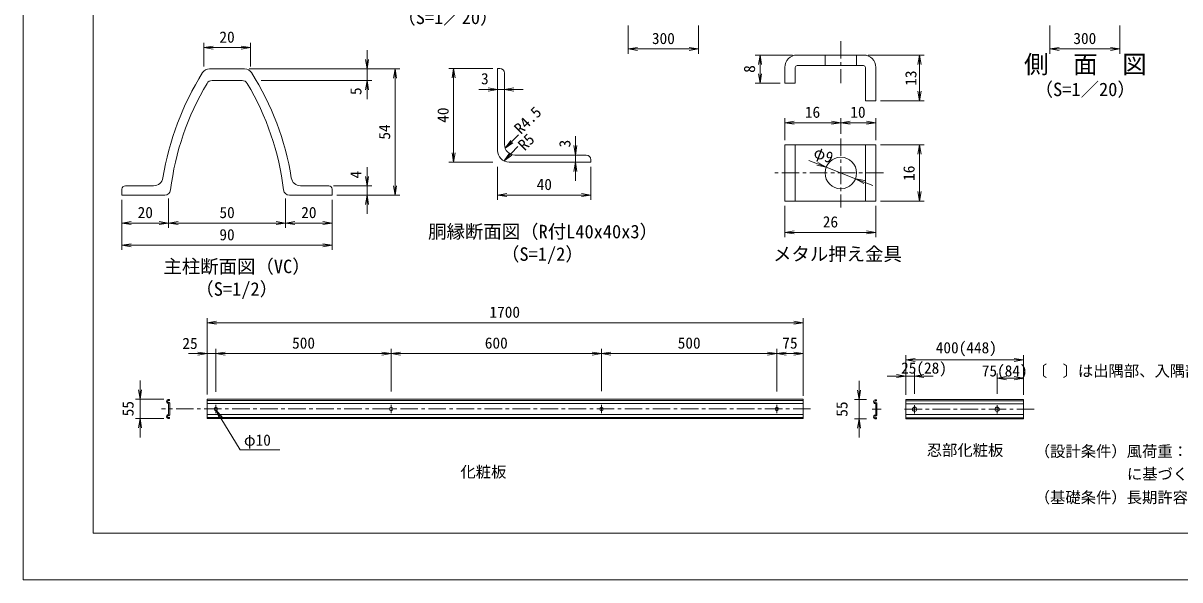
# Model space of a CAD drawing. Units: millimetres, scale not verified, with parts at other scales. Extents: x -4200 to 4200, y -2970 to 2970.
# Drawn here: x -4200 to 750, y -2970 to -590 of the extents above; entities that cross this region are included whole.
import ezdxf
from ezdxf.enums import TextEntityAlignment as Align

# ---------------------------------------------------------------- set-up
doc = ezdxf.new("R2010")
doc.units = ezdxf.units.MM
doc.header["$LTSCALE"] = 15
doc.linetypes.add('CHAIN1', pattern=[8, 5, -1, 1, -1])
doc.layers.add('0-0_D-TTL-TXT', color=7, linetype='Continuous')
for name, color, linetype, lineweight in [('0-3_D-STR1', 1, 'Continuous', 9), ('0-4_D-BMK', 2, 'CHAIN1', 9), ('0-7_D-STR-DIM', 7, 'Continuous', 9), ('0-8_0', 7, 'Continuous', 9), ('0-A_D-STR3', 3, 'Continuous', 9), ('0-B_D-STR-TXT', 7, 'Continuous', 9), ('0-D_D-TTL', 2, 'Continuous', 9)]:
    doc.layers.add(name, color=color, linetype=linetype, lineweight=lineweight)
doc.styles.add('ＭＳ ゴシック', font='')
doc.styles.get('ＭＳ ゴシック').set_extended_font_data('MS Gothic')

# ---------------------------------------------------------------- blocks, each defined once
blk = doc.blocks.new('_Open')
at = {"layer": '0-8_0'}
blk.add_line((-15, 2.5), (0, 0), dxfattribs=at)
blk.add_lwpolyline([(-15, -2.5), (0, 0), (-15, 0)], dxfattribs=at)
blk = doc.blocks.new('MLeader1')
at = {"layer": '0-8_0'}
blk.add_line((-3359.11, -2281.85), (-3374.09, -2244.17), dxfattribs=at)
for points in [[(-3347.69, -2274.96), (-3374.09, -2244.17), (-3353.4, -2278.41)], [(-3353.4, -2278.41), (-3270.96, -2414.84), (-3108.21, -2414.84), (-3101.01, -2414.84)]]:
    blk.add_lwpolyline(points, dxfattribs=at)

msp = doc.modelspace()

# ---------------------------------------------------------------- linework, layer by layer
at = {"layer": '0-3_D-STR1'}
for p, q in [((-3402.36, -785.34), (-3252.24, -785.34)), ((-2160.29, -783.81), (-2170.29, -783.81)), ((-2170.29, -1133.81), (-2170.29, -783.81)), ((-3391.73, -835.34), (-3262.88, -835.34)), ((-2140.29, -803.81), (-2140.29, -1108.81)), ((-2120.29, -1183.81), (-1770.29, -1183.81)), ((-2095.29, -1153.81), (-1790.29, -1153.81)), ((-1770.29, -1183.81), (-1770.29, -1173.81)), ((-3641.55, -1285.34), (-3762.3, -1285.34)), ((-3013.05, -1285.34), (-2892.3, -1285.34)), ((-3777.3, -1325.34), (-3777.3, -1300.34)), ((-3777.3, -1325.34), (-3777.3, -1300.34)), ((-3593.76, -1325.34), (-3777.3, -1325.34)), ((-3060.84, -1325.34), (-2877.3, -1325.34)), ((-2877.3, -1325.34), (-2877.3, -1300.34))]:
    msp.add_line(p, q, dxfattribs=at)
for centre, radius, start, end in [((-3402.36, -820.34), 35, 90, 147.73028), ((-3252.24, -820.34), 35, 32.26972, 90), ((-2160.29, -803.81), 20, 0, 90), ((-2417.3, -1442.34), 1200, 147.73028, 170.85863), ((-3391.73, -860.34), 25, 90, 149.15113), ((-3262.88, -860.34), 25, 30.84887, 90), ((-4237.3, -1442.34), 1200, 9.14137, 32.26972), ((-2417.3, -1442.34), 1160, 149.15113, 173.11764), ((-4237.3, -1442.34), 1160, 6.88236, 30.84887), ((-2120.29, -1133.81), 50, 180.00043, 270), ((-2095.29, -1108.81), 45, 180.00046, 270), ((-1790.29, -1173.81), 20, 0, 90), ((-3762.3, -1300.34), 15, 90, 180), ((-3641.55, -1245.34), 40, 270, 350.85863), ((-3013.05, -1245.34), 40, 189.14137, 270), ((-2892.3, -1300.34), 15, 0, 90), ((-3593.76, -1300.34), 25, 270, 353.11764), ((-3060.84, -1300.34), 25, 186.88236, 270)]:
    msp.add_arc(centre, radius, start, end, dxfattribs=at)
at = {"layer": '0-4_D-BMK'}
for p, q in [((-700.97, -666.52), (-700.97, -846.52)), ((-700.97, -1082.81), (-700.97, -1378.2)), ((-518.82, -1230.5), (-995.29, -1230.51)), ((-3375.19, -2221.54), (-3375.19, -2257.54)), ((-2625.19, -2221.54), (-2625.19, -2257.54)), ((-1725.19, -2221.54), (-1725.19, -2257.54)), ((-975.19, -2221.54), (-975.19, -2257.54)), ((-385.39, -2223.32), (-385.39, -2258.44)), ((-32.47, -2223.32), (-32.47, -2258.44)), ((-830.66, -2239.54), (-3607.88, -2239.54)), ((-527.74, -2240.88), (-566.54, -2240.88)), ((126.62, -2240.88), (-438.33, -2240.88))]:
    msp.add_line(p, q, dxfattribs=at)
at = {"layer": '0-7_D-STR-DIM'}
for p, q in [((-1610.54, -600.1), (-1610.54, -720.56)), ((-1310.54, -600.1), (-1310.54, -720.56)), ((192.81, -600.1), (192.81, -720.56)), ((492.81, -600.1), (492.81, -720.56)), ((-3427.3, -775.78), (-3427.3, -674.73)), ((-3227.3, -775.78), (-3227.3, -674.73)), ((-3387.3, -694.73), (-3267.3, -694.73)), ((-2728.43, -745.34), (-2728.43, -705.34)), ((-1570.54, -700.56), (-1350.54, -700.56)), ((-908.47, -726.52), (-1066.88, -726.52)), ((-583.47, -726.52), (-344.33, -726.52)), ((232.81, -700.56), (452.81, -700.56)), ((-3232.24, -785.34), (-2588.43, -785.34)), ((-3232.24, -785.34), (-2708.43, -785.34)), ((-2728.43, -785.34), (-2728.43, -835.34)), ((-2190.29, -783.81), (-2378.1, -783.81)), ((-1046.88, -766.52), (-1046.88, -806.52)), ((-364.33, -766.52), (-364.33, -881.52)), ((-3182.14, -835.34), (-2708.43, -835.34)), ((-2608.43, -825.34), (-2608.43, -1285.34)), ((-2358.1, -823.81), (-2358.1, -1143.81)), ((-2728.43, -875.34), (-2728.43, -915.34)), ((-2210.29, -873.77), (-2250.29, -873.77)), ((-2170.29, -873.77), (-2140.29, -873.77)), ((-2100.29, -873.77), (-2060.29, -873.77)), ((-960.97, -846.52), (-1066.88, -846.52)), ((-530.97, -921.52), (-344.33, -921.52)), ((-940.97, -1090.51), (-940.97, -995.78)), ((-900.97, -1015.78), (-740.97, -1015.78)), ((-700.97, -1062.81), (-700.97, -995.78)), ((-700.97, -1062.81), (-700.97, -995.78)), ((-660.97, -1015.78), (-590.97, -1015.78)), ((-550.97, -1090.5), (-550.97, -995.78)), ((-2079.75, -1068.05), (-2135.84, -1123.63)), ((-1836.95, -1113.81), (-1836.95, -1073.81)), ((-2082.68, -1117.83), (-2140.88, -1177.29)), ((-530.97, -1110.5), (-344.33, -1110.5)), ((-2190.29, -1183.81), (-2378.1, -1183.81)), ((-1836.95, -1153.81), (-1836.95, -1183.81)), ((-801.17, -1191.55), (-838.45, -1177.05)), ((-364.33, -1150.5), (-364.33, -1310.51)), ((-2728.43, -1245.34), (-2728.43, -1205.34)), ((-2170.29, -1203.81), (-2170.29, -1344.8)), ((-1836.95, -1223.81), (-1836.95, -1263.81)), ((-1770.29, -1203.81), (-1770.29, -1344.8)), ((-638.06, -1254.97), (-763.89, -1206.04)), ((-2872.3, -1285.34), (-2708.43, -1285.34)), ((-2728.43, -1285.34), (-2728.43, -1325.34)), ((-600.78, -1269.46), (-563.5, -1283.96)), ((-2857.3, -1325.34), (-2588.43, -1325.34)), ((-2857.3, -1325.34), (-2708.43, -1325.34)), ((-2130.29, -1324.8), (-1810.29, -1324.8)), ((-3777.3, -1345.34), (-3777.3, -1559.54)), ((-3777.3, -1345.34), (-3777.3, -1464.66)), ((-3577.3, -1339.16), (-3577.3, -1464.66)), ((-3577.3, -1339.16), (-3577.3, -1464.66)), ((-3077.3, -1339.16), (-3077.3, -1464.66)), ((-3077.3, -1339.16), (-3077.3, -1464.66)), ((-2877.3, -1345.34), (-2877.3, -1559.54)), ((-2877.3, -1345.34), (-2877.3, -1464.66)), ((-2728.43, -1365.34), (-2728.43, -1405.34)), ((-940.97, -1370.51), (-940.97, -1504.65)), ((-550.97, -1370.51), (-550.97, -1504.65)), ((-530.97, -1350.51), (-344.33, -1350.51)), ((-3737.3, -1444.66), (-3617.3, -1444.66)), ((-3537.3, -1444.66), (-3117.3, -1444.66)), ((-3037.3, -1444.66), (-2917.3, -1444.66)), ((-900.97, -1484.65), (-590.97, -1484.65)), ((-3737.3, -1539.54), (-2917.3, -1539.54)), ((-3412.69, -2178.29), (-3412.69, -1850.72)), ((-3372.69, -1870.72), (-902.69, -1870.72)), ((-862.69, -2178.29), (-862.69, -1850.72)), ((-3452.69, -2002.72), (-3492.69, -2002.72)), ((-3412.69, -2148.29), (-3412.69, -1982.72)), ((-3412.69, -2002.72), (-3375.19, -2002.72)), ((-3375.19, -2166.32), (-3375.19, -1982.72)), ((-3375.19, -2166.32), (-3375.19, -1982.72)), ((-3335.19, -2002.72), (-3295.19, -2002.72)), ((-3335.19, -2002.72), (-2665.19, -2002.72)), ((-2625.19, -2164.55), (-2625.19, -1982.72)), ((-2625.19, -2164.55), (-2625.19, -1982.72)), ((-2585.19, -2002.72), (-1765.19, -2002.72)), ((-1725.19, -2163.9), (-1725.19, -1982.72)), ((-1725.19, -2163.9), (-1725.19, -1982.72)), ((-1685.19, -2002.72), (-1015.19, -2002.72)), ((-975.19, -2165.05), (-975.19, -1982.72)), ((-975.19, -2165.05), (-975.19, -1982.72)), ((-935.19, -2002.72), (-902.69, -2002.72)), ((-862.69, -2182.79), (-862.69, -1982.72)), ((-422.89, -2179.63), (-422.89, -2009.84)), ((80.03, -2179.63), (80.03, -2009.84)), ((-422.89, -2179.63), (-422.89, -2078.8)), ((-385.39, -2175.05), (-385.39, -2078.8)), ((-382.89, -2029.84), (40.03, -2029.84)), ((-3699.6, -2158.29), (-3699.6, -2118.29)), ((-623.24, -2159.63), (-623.24, -2119.63)), ((-462.89, -2098.8), (-502.89, -2098.8)), ((-422.89, -2098.8), (-385.39, -2098.8)), ((-345.39, -2098.8), (-305.39, -2098.8)), ((-32.47, -2175.05), (-32.47, -2087.97)), ((7.53, -2107.97), (40.03, -2107.97)), ((80.03, -2179.63), (80.03, -2087.97)), ((-3597.33, -2198.29), (-3719.6, -2198.29)), ((-3699.6, -2198.29), (-3699.6, -2280.79)), ((-590.99, -2199.63), (-643.24, -2199.63)), ((-623.24, -2199.63), (-623.24, -2282.13)), ((-3597.33, -2280.79), (-3719.6, -2280.79)), ((-3699.6, -2320.79), (-3699.6, -2360.79)), ((-591.02, -2282.13), (-643.24, -2282.13)), ((-623.24, -2322.13), (-623.24, -2362.13))]:
    msp.add_line(p, q, dxfattribs=at)
at = {"layer": '0-A_D-STR3'}
for p, q in [((-888.47, -726.52), (-603.47, -726.52)), ((-768.47, -726.52), (-768.47, -771.52)), ((-633.47, -726.52), (-633.47, -771.52)), ((-940.97, -846.52), (-940.97, -779.02)), ((-895.97, -846.52), (-895.97, -779.02)), ((-888.47, -771.52), (-603.47, -771.52)), ((-595.97, -921.52), (-595.97, -779.02)), ((-550.97, -921.52), (-550.97, -779.02)), ((-895.97, -846.52), (-940.97, -846.52)), ((-550.97, -921.52), (-595.97, -921.52)), ((-895.97, -1350.51), (-895.97, -1110.51)), ((-595.97, -1350.51), (-595.97, -1110.51)), ((-550.97, -1350.51), (-550.97, -1110.5)), ((-940.97, -1350.51), (-550.97, -1350.51)), ((-3577.33, -2216.29), (-3577.33, -2262.79)), ((-3574.33, -2198.8), (-3574.33, -2203.94)), ((-3572.83, -2214.64), (-3572.83, -2264.44)), ((-862.69, -2198.29), (-3412.69, -2198.29)), ((-3412.69, -2198.29), (-3412.69, -2280.79)), ((-862.69, -2202.79), (-3412.69, -2202.79)), ((-862.69, -2216.29), (-3412.69, -2216.29)), ((-862.69, -2198.29), (-862.69, -2280.79)), ((-551.83, -2217.61), (-551.83, -2264.16)), ((-548.83, -2200.11), (-548.83, -2205.24)), ((-547.33, -2215.96), (-547.33, -2265.81)), ((-422.89, -2199.63), (80.03, -2199.63)), ((-422.89, -2199.63), (-422.89, -2282.13)), ((-422.89, -2204.22), (80.03, -2204.22)), ((-422.89, -2217.97), (80.03, -2217.97)), ((80.03, -2199.63), (80.03, -2282.13)), ((-3574.33, -2275.14), (-3574.33, -2280.27)), ((-862.69, -2262.79), (-3412.69, -2262.79)), ((-862.69, -2276.29), (-3412.69, -2276.29)), ((-548.83, -2276.52), (-548.83, -2281.66)), ((-422.89, -2263.8), (80.03, -2263.8)), ((-862.69, -2280.79), (-3412.69, -2280.79)), ((-422.89, -2277.55), (80.03, -2277.55)), ((-422.89, -2282.13), (80.03, -2282.13))]:
    msp.add_line(p, q, dxfattribs=at)
msp.add_lwpolyline([(-940.97, -1350.51), (-940.97, -1110.51), (-550.97, -1110.51)], dxfattribs=at)
for centre, radius in [((-700.97, -1230.51), 67.5), ((-3375.19, -2239.54), 7.5), ((-2625.19, -2239.54), 7.5), ((-1725.19, -2239.54), 7.5), ((-975.19, -2239.54), 7.5), ((-385.39, -2240.88), 9.17), ((-32.47, -2240.88), 9.17)]:
    msp.add_circle(centre, radius, dxfattribs=at)
for centre, radius, start, end in [((-888.47, -779.02), 52.5, 90, 180), ((-603.47, -779.02), 52.5, 0, 90), ((-888.47, -779.02), 7.5, 90, 180), ((-603.47, -779.02), 7.5, 0, 90), ((-3577.33, -2207.29), 9, 70.52902, 270), ((-3577.33, -2207.29), 4.5, 48.19001, 281.53799), ((-3575.83, -2214.64), 3, 0, 101.53718), ((-551.83, -2208.6), 9.01, 70.52878, 270), ((-551.83, -2208.6), 4.5, 48.1901, 281.53796), ((-550.33, -2215.96), 3, 0, 101.53703), ((-3577.33, -2271.79), 9, 90.00069, 289.47168), ((-3577.33, -2271.79), 4.5, 78.46349, 311.81106), ((-3575.83, -2264.44), 3, 258.46283, 0.00055), ((-551.83, -2273.16), 9.01, 90.00085, 289.47165), ((-551.83, -2273.16), 4.5, 78.46376, 311.81174), ((-550.33, -2265.81), 3, 258.46295, 0)]:
    msp.add_arc(centre, radius, start, end, dxfattribs=at)
at = {"layer": '0-D_D-TTL', "color": 7}
msp.add_lwpolyline([(-4200.01, -2970.04), (4199.99, -2970.04), (4199.99, 2969.96), (-4200.01, 2969.96)], close=True, dxfattribs=at)
at = {"layer": '0-D_D-TTL'}
msp.add_lwpolyline([(-3900.01, 2769.96), (3899.99, 2769.96), (3899.99, -2770.04), (-3900.01, -2770.04)], close=True, dxfattribs=at)

# ---------------------------------------------------------------- block references
at = {"layer": '0-7_D-STR-DIM', "xscale": 2.666667, "yscale": 2.666667}
for p, rotation in [((-3427.3, -694.73), 180), ((-1610.54, -700.56), 180), ((-1046.88, -726.52), 90), ((-364.33, -726.52), 90), ((192.81, -700.56), 180), ((-2728.43, -785.34), 270), ((-2608.43, -785.34), 90), ((-2358.1, -783.81), 90), ((-2728.43, -835.34), 90), ((-1046.88, -846.52), 270), ((-2140.29, -873.77), 180), ((-364.33, -921.52), 270), ((-940.97, -1015.78), 180), ((-700.97, -1015.78), 180), ((-2137.26, -1125.03), 224.73463), ((-1836.95, -1153.81), 270), ((-364.33, -1110.5), 90), ((-2358.1, -1183.81), 270), ((-2142.28, -1178.72), 225.61009), ((-1836.95, -1183.81), 90), ((-763.89, -1206.04), 338.75379), ((-2728.43, -1285.34), 270), ((-2608.43, -1325.34), 270), ((-638.06, -1254.97), 158.75379), ((-2728.43, -1325.34), 90), ((-2170.29, -1324.8), 180), ((-364.33, -1350.51), 270), ((-3777.3, -1444.66), 180), ((-3577.3, -1444.66), 180), ((-3077.3, -1444.66), 180), ((-940.97, -1484.65), 180), ((-3777.3, -1539.54), 180), ((-3412.69, -1870.72), 180), ((-3375.19, -2002.72), 180), ((-3375.19, -2002.72), 180), ((-2625.19, -2002.72), 180), ((-1725.19, -2002.72), 180), ((-975.19, -2002.72), 180), ((-422.89, -2029.84), 180), ((-385.39, -2098.8), 180), ((-32.47, -2107.97), 180), ((-3699.6, -2198.29), 270), ((-623.24, -2199.63), 270), ((-3699.6, -2280.79), 90), ((-623.24, -2282.13), 90)]:
    msp.add_blockref('_Open', p, dxfattribs=dict(at, rotation=rotation))
for p in [(-3227.3, -694.73), (-1310.54, -700.56), (492.81, -700.56), (-2170.29, -873.77), (-700.97, -1015.78), (-550.97, -1015.78), (-1770.29, -1324.8), (-3577.3, -1444.66), (-3077.3, -1444.66), (-2877.3, -1444.66), (-550.97, -1484.65), (-2877.3, -1539.54), (-862.69, -1870.72), (-3412.69, -2002.72), (-2625.19, -2002.72), (-1725.19, -2002.72), (-975.19, -2002.72), (-862.69, -2002.72), (80.03, -2029.84), (-422.89, -2098.8), (80.03, -2107.97)]:
    msp.add_blockref('_Open', p, dxfattribs=at)
at = {"layer": '0-8_0'}
msp.add_blockref('MLeader1', (0, 0), dxfattribs=at)

# ---------------------------------------------------------------- texts
at = {"layer": '0-0_D-TTL-TXT', "style": 'ＭＳ ゴシック'}
for s, height, p in [('（S=1／20）', 57.73, (-2598.85, -611.35)), ('側\u3000面\u3000図', 76.98, (82.91, -827.47)), ('（S=1／20）', 57.73, (128.39, -919.44)), ('胴縁断面図（R付L40x40x3）', 57.73, (-2466.94, -1527.27)), ('（S=1/2）', 57.73, (-2155.06, -1623.46)), ('メタル押え金具', 57.73, (-991.06, -1622.92)), ('主柱断面図（VC）', 57.73, (-3599.56, -1676.3)), ('（S=1/2）', 57.73, (-3463.11, -1772.79)), ('〔\u3000〕は出隅部、入隅部の寸法です。', 48.06, (116.72, -2115.28)), ('忍部化粧板', 48.06, (-333.44, -2454.13)), ('（設計条件）風荷重：昭和57年改正 建築基準法・同施行令', 48.06, (128.73, -2459)), ('化粧板', 48.06, (-2328.84, -2546.81)), (' に基づく風圧力に準拠。', 48.06, (490.43, -2556.03)), ('（基礎条件）長期許容地耐力98kN/m の場合。', 48.06, (128.73, -2656.03))]:
    msp.add_text(s, height=height, dxfattribs=at).set_placement(p, align=Align.BOTTOM_LEFT)
at = {"layer": '0-7_D-STR-DIM', "style": 'ＭＳ ゴシック'}
for s, p in [('20', (-3360.05, -687.98)), ('300', (-1509.41, -693.81)), ('300', (293.93, -693.81)), ('3', (-2240.75, -865.88)), ('16', (-854.85, -1009.03)), ('10', (-660.37, -1009.03)), ('40', (-2002.54, -1318.05)), ('20', (-3710.05, -1437.92)), ('50', (-3359.93, -1437.92)), ('20', (-3010.05, -1437.92)), ('26', (-778.2, -1477.91)), ('90', (-3360.18, -1532.79)), ('1700', (-2204.59, -1863.98)), ('25', (-3518.68, -1997.48)), ('500', (-3049.07, -1995.98)), ('600', (-2224.44, -1995.98)), ('500', (-1399.07, -1995.98)), ('75', (-951.54, -1995.98)), ('400(448)', (-294.83, -2015.97)), ('25(28)', (-443.15, -2102.72)), ('75(84)', (-97.94, -2114.84))]:
    msp.add_text(s, height=48.06, dxfattribs=at).set_placement(p, align=Align.BOTTOM_LEFT)
for s, rotation, p in [('8', 90, (-1053.58, -802.52)), ('13', 90, (-363.07, -857.77)), ('5', 90, (-2737.97, -897.54)), ('40', 90, (-2364.85, -1016.06)), ('R4.5', 45, (-2059.95, -1078.29)), ('54', 90, (-2615.18, -1088.09)), ('R5', 45, (-2043.5, -1148.1)), ('3', 90, (-1843.61, -1121.44)), ('φ9', 338.754, (-827.16, -1174.36)), ('4', 90, (-2737.97, -1254.18)), ('16', 90, (-371.07, -1264.38)), ('55', 90, (-3713.04, -2271.03)), ('55', 90, (-657.99, -2272.86))]:
    msp.add_text(s, height=48.06, rotation=rotation, dxfattribs=at).set_placement(p, align=Align.BOTTOM_LEFT)
at = {"layer": '0-B_D-STR-TXT', "style": 'ＭＳ ゴシック'}
msp.add_text('φ10', height=48.06, dxfattribs=at).set_placement((-3255.08, -2410.86), align=Align.BOTTOM_LEFT)

doc.saveas('drawing.dxf')
